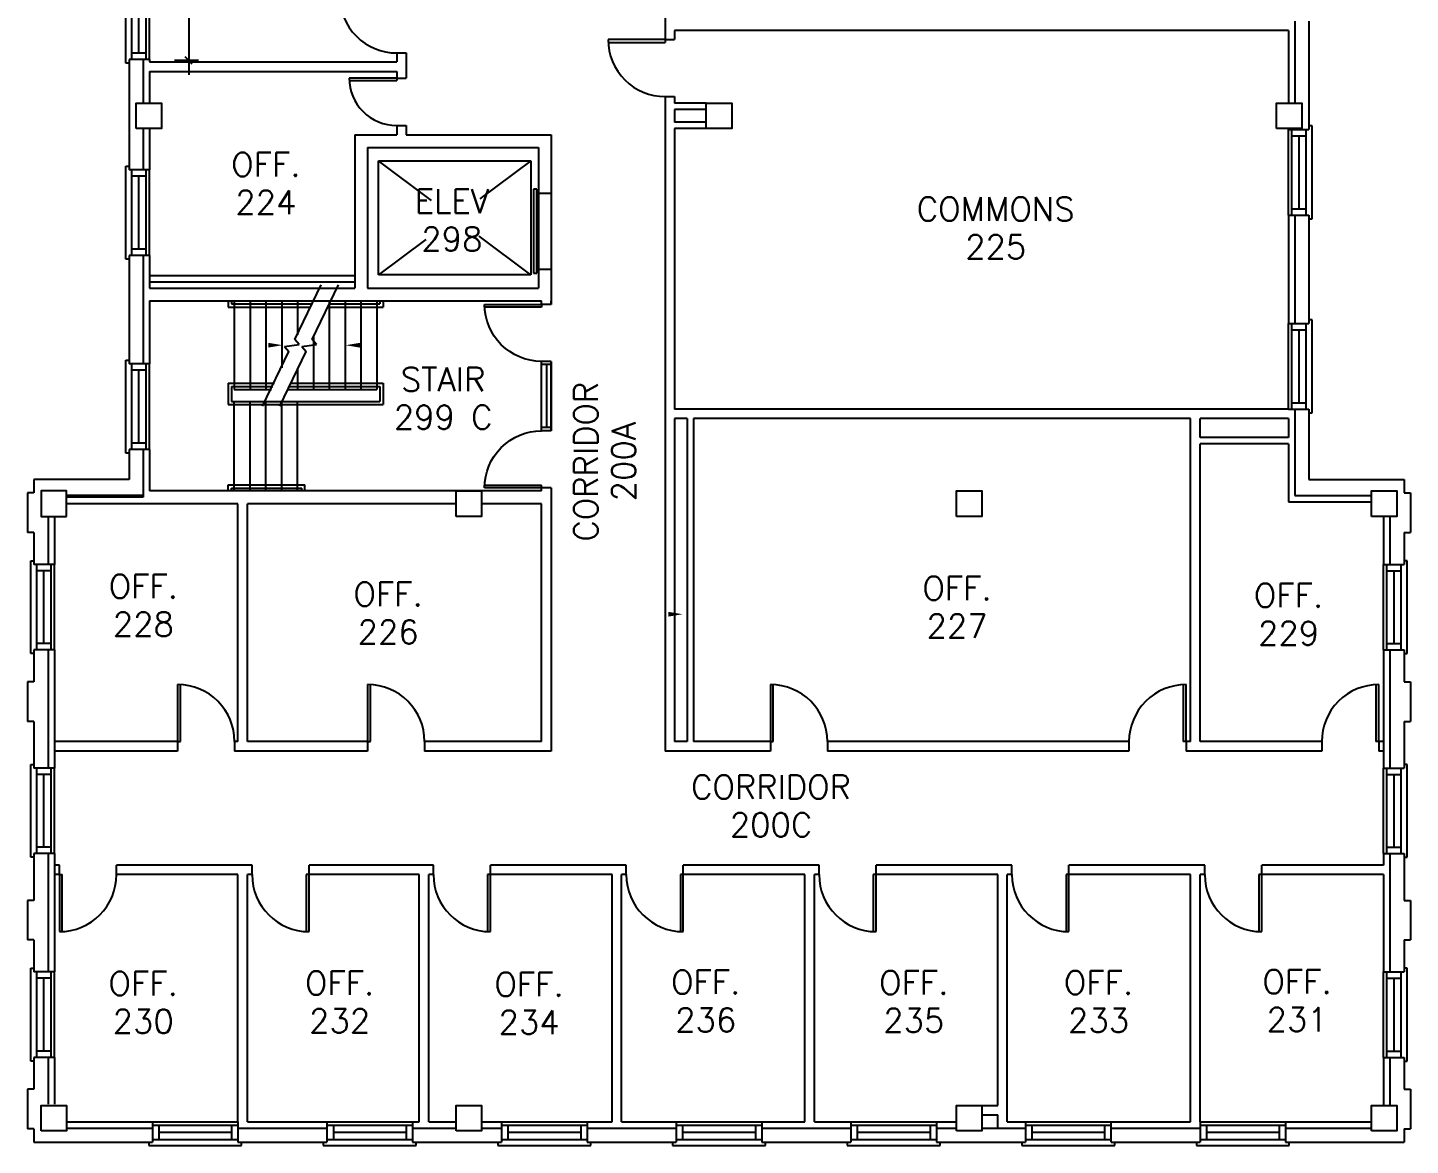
# Model space of a CAD drawing. Extents: x 481 to 2778, y 95 to 2621.
# Drawn here: x 1825 to 2698, y 95 to 801 of the extents above; entities that cross this region are included whole.
import ezdxf
from ezdxf.enums import TextEntityAlignment as Align

# ---------------------------------------------------------------- set-up
doc = ezdxf.new("R2010")
doc.units = 0
doc.header["$LTSCALE"] = 40
doc.header["$MEASUREMENT"] = 0
doc.layers.get('0').update_dxf_attribs({"linetype": 'CONTINUOUS'})
doc.layers.get('DEFPOINTS').update_dxf_attribs({"linetype": 'CONTINUOUS'})
for name, color, linetype in [('A-AREA-IDEN', 3, 'CONTINUOUS'), ('A-DOOR', 7, 'CONTINUOUS'), ('A-FLOR-ELTR', 7, 'CONTINUOUS'), ('A-FLOR-STRS', 7, 'CONTINUOUS'), ('A-GLAZ', 2, 'CONTINUOUS'), ('A-STRS-RAIL', 7, 'CONTINUOUS'), ('A-WALL', 2, 'CONTINUOUS'), ('NEW_BATH', 7, 'CONTINUOUS'), ('S-COLS', 3, 'CONTINUOUS')]:
    doc.layers.add(name, color=color, linetype=linetype)
doc.styles.add('SIMPLEX', font='simplex', dxfattribs={"height": 23})
doc.dimstyles.get("Standard").update_dxf_attribs({"dimtxt": 0.18, "dimasz": 0.18, "dimexe": 0.18, "dimexo": 0.0625, "dimgap": 0.09, "dimtad": 0, "dimtih": 1, "dimtoh": 1, "dimdec": 4, "dimzin": 0, "dimdsep": 46, "dimtxsty": 'Standard', "dimcen": 0.09, "dimadec": 0, "dimazin": 0, "dimtfac": 1, "dimtdec": 4, "dimtofl": 0, "dimtmove": 0, "dimatfit": 3, "dimfxl": 0, "dimtolj": 1, "dimtzin": 0, "dimarcsym": 0})

# ---------------------------------------------------------------- blocks, each defined once
blk = doc.blocks.new('Q')
at = {"layer": 'A-STRS-RAIL', "style": 'SIMPLEX'}
for tag, p in [('ROOM', (2.01, 4.02)), ('NUMBER', (2.01, -15.09))]:
    blk.add_attdef(tag, text='', height=12, dxfattribs=at).set_placement(p, align=Align.CENTER)
blk = doc.blocks.new('AD081', base_point=(976.415, 314.205))
for p, q in [((976.353, 314.849), (976.314, 314.205)), ((976.353, 314.849), (976.477, 313.561)), ((975.415, 314.205), (976.314, 314.205)), ((976.477, 313.561), (976.516, 314.205)), ((976.516, 314.205), (977.415, 314.205))]:
    blk.add_line(p, q)
blk = doc.blocks.new('WDO')
at = {"layer": 'A-GLAZ'}
for p, q in [((2696.34, 464.42), (2694.39, 464.42)), ((2696.34, 405.77), (2696.34, 464.42)), ((2681.39, 408.09), (2681.39, 462.09)), ((2683.62, 408.09), (2683.62, 462.09)), ((2683.62, 458.09), (2692.62, 458.09)), ((2688.12, 412.09), (2688.12, 458.09)), ((2692.62, 408.09), (2692.62, 462.09)), ((2683.62, 412.09), (2692.62, 412.09)), ((2694.39, 405.77), (2696.34, 405.77))]:
    blk.add_line(p, q, dxfattribs=at)
at = {"layer": 'A-WALL'}
for p, q in [((2681.39, 462.09), (2694.39, 462.09)), ((2681.39, 408.09), (2694.39, 408.09))]:
    blk.add_line(p, q, dxfattribs=at)
blk = doc.blocks.new('AD05A', base_point=(203.035, 424.492))
for p, q in [((203.035, 424.492), (203.084, 424.492)), ((203.035, 424.492), (203.035, 423.492)), ((203.084, 423.493), (203.084, 424.492))]:
    blk.add_line(p, q)
blk.add_arc((203.035, 424.492), 1, 270, 0)
blk = doc.blocks.new('AD03A', base_point=(6.133, 5.024))
for p, q in [((6.133, 6.024), (6.133, 5.024)), ((6.182, 5.024), (6.182, 6.022)), ((6.133, 5.024), (6.182, 5.024))]:
    blk.add_line(p, q)
blk.add_arc((6.133, 5.024), 1, 0, 90)
blk = doc.blocks.new('*D49')
at = {"layer": 'DEFPOINTS', "color": 0}
for p in [(1937.95, 898.39), (1927.08, 780.32), (1939.31, 780.32)]:
    blk.add_point(p, dxfattribs=at)
at = {"layer": 'NEW_BATH', "color": 0, "lineweight": -2}
for p, q in [((1929.33, 896.14), (1924.84, 900.63)), ((1927.08, 907.39), (1927.08, 771.32)), ((1931.95, 898.39), (1918.08, 898.39)), ((1933.31, 780.32), (1918.08, 780.32)), ((1929.33, 778.07), (1924.84, 782.56))]:
    blk.add_line(p, q, dxfattribs=at)
at = {"layer": 'NEW_BATH', "color": 0, "insert": (1913.94, 839.35), "char_height": 9, "attachment_point": 5, "rotation": 90}
blk.add_mtext('\\A1;118.1250', dxfattribs=at)

msp = doc.modelspace()

# ---------------------------------------------------------------- linework, layer by layer
at = {"layer": 'A-DOOR'}
for p, q in [((2144.78246, 699), (2144.78246, 646)), ((2146.78246, 699), (2144.78246, 699)), ((2146.78246, 646), (2146.78246, 699)), ((2144.78246, 646), (2146.78246, 646)), ((2155.89123, 590.31192), (2149.89123, 590.31192)), ((2155.89123, 588.31192), (2149.89123, 588.31192)), ((2152.89123, 588.31192), (2152.89123, 548.46574)), ((2155.89123, 548.46574), (2149.89123, 548.46574)), ((2155.89123, 546.46574), (2149.89123, 546.46574))]:
    msp.add_line(p, q, dxfattribs=at)
at = {"layer": 'A-DOOR', "color": 7}
for p, q in [((2149.89123, 546.46574), (2149.89123, 590.31192)), ((2155.89123, 546.46574), (2155.89123, 590.31192))]:
    msp.add_line(p, q, dxfattribs=at)
at = {"layer": 'A-FLOR-ELTR'}
for p, q in [((2047, 717), (2143, 717)), ((2047, 645), (2047, 717)), ((2080.3681, 691.97392), (2047, 717)), ((2143, 717), (2110.94978, 692.96234)), ((2143, 717), (2143, 645)), ((2076.7277, 667.29577), (2047, 645)), ((2143, 645), (2110.52224, 669.35832)), ((2143, 645), (2047, 645))]:
    msp.add_line(p, q, dxfattribs=at)
at = {"layer": 'A-FLOR-STRS'}
for p, q in [((1955.84069, 628.46574), (1955.84069, 572.46574)), ((1965.84069, 628.46574), (1965.84069, 572.46574)), ((1975.84069, 628.46574), (1975.84069, 572.46574)), ((1985.84069, 628.46574), (1985.84069, 586.21605)), ((1995.84069, 628.46574), (1995.84069, 607.18036)), ((2015.84069, 628.46574), (2015.84069, 572.46574)), ((2025.84069, 628.46574), (2025.84069, 572.46574)), ((2035.84069, 628.46574), (2035.84069, 572.46574)), ((2045.84069, 628.46574), (2045.84069, 572.46574)), ((2005.84069, 606.41027), (2005.84069, 572.46574)), ((1995.84069, 585.44596), (1995.84069, 572.46574)), ((1955.84069, 508.46574), (1955.84069, 564.46574)), ((1965.84069, 508.46574), (1965.84069, 564.46574)), ((1975.84069, 508.46574), (1975.84069, 564.46574)), ((1985.84069, 508.46574), (1985.84069, 564.46574)), ((1995.84069, 508.46574), (1995.84069, 564.46574))]:
    msp.add_line(p, q, dxfattribs=at)
for points in [[(1977.30324, 602.03024), (1977.30324, 599.03024), (1986.30324, 600.53024)], [(2035.15638, 599.03024), (2035.15638, 602.03024), (2026.15638, 600.53024)]]:
    msp.add_solid(points, dxfattribs=at)
at = {"layer": 'A-GLAZ'}
for p, q in [((1827.4404, 405.76825), (1827.4404, 464.41901)), ((1827.4404, 464.41901), (1829.39123, 464.41901)), ((2696.34206, 464.41901), (2694.39123, 464.41901)), ((2696.34206, 405.76825), (2696.34206, 464.41901)), ((1831.15995, 408.09074), (1831.15995, 462.09074)), ((1840.15995, 458.09074), (1831.15995, 458.09074)), ((1835.65995, 412.09074), (1835.65995, 458.09074)), ((1840.15995, 408.09074), (1840.15995, 462.09074)), ((1842.39123, 408.09074), (1842.39123, 462.09074)), ((2681.39123, 408.09074), (2681.39123, 462.09074)), ((2683.62251, 408.09074), (2683.62251, 462.09074)), ((2683.62251, 458.09074), (2692.62251, 458.09074)), ((2688.12251, 412.09074), (2688.12251, 458.09074)), ((2692.62251, 408.09074), (2692.62251, 462.09074)), ((1840.15995, 412.09074), (1831.15995, 412.09074)), ((2683.62251, 412.09074), (2692.62251, 412.09074)), ((1829.39123, 405.76825), (1827.4404, 405.76825)), ((2694.39123, 405.76825), (2696.34206, 405.76825))]:
    msp.add_line(p, q, dxfattribs=at)
at = {"layer": 'A-STRS-RAIL'}
for p, q in [((1952.07095, 628.46574), (1952.07095, 624.59649)), ((1952.07095, 624.59649), (2004.1482, 624.59649)), ((1954.07095, 628.46574), (1954.07095, 626.59649)), ((1954.07095, 626.59649), (2005.1022, 626.59649)), ((2005.84069, 628.46574), (2005.84069, 628.14467)), ((2014.51553, 624.59649), (2049.84362, 624.59649)), ((2015.46954, 626.59649), (2047.84362, 626.59649)), ((2047.84362, 628.46574), (2047.84362, 626.59649)), ((2049.84362, 628.46574), (2049.84362, 624.59649)), ((1952.07095, 576.46574), (1952.07095, 562.98357)), ((1952.07095, 576.46574), (1981.18978, 576.46574)), ((1991.55711, 576.46574), (2049.84362, 576.46574)), ((2049.84362, 576.46574), (2049.84362, 562.98357)), ((1954.07095, 574.46574), (1954.07095, 564.98357)), ((1954.07095, 574.46574), (1980.23578, 574.46574)), ((1955.84069, 572.46574), (1979.28178, 572.46574)), ((1989.64911, 572.46574), (2045.84069, 572.46574)), ((1990.60311, 574.46574), (2047.84362, 574.46574)), ((2047.84362, 574.46574), (2047.84362, 564.98357)), ((1952.07095, 562.98357), (2049.84362, 562.98357)), ((1954.07095, 564.98357), (2047.84362, 564.98357)), ((1952.07095, 512.33498), (2000.4573, 512.33498)), ((1952.07095, 508.46574), (1952.07095, 512.33498)), ((1954.07095, 510.33498), (1998.4573, 510.33498)), ((1954.07095, 508.46574), (1954.07095, 510.33498)), ((1998.4573, 508.46574), (1998.4573, 510.33498)), ((2000.4573, 508.46574), (2000.4573, 512.33498))]:
    msp.add_line(p, q, dxfattribs=at)
at = {"layer": 'A-WALL'}
for p, q in [((2227.89123, 815.46574), (2227.89123, 793.51493)), ((2625.39123, 805.21574), (2625.39123, 753.46574)), ((2634.39123, 805.21574), (2634.39123, 736.71574)), ((2621.39123, 799.21574), (2233.89123, 799.21574)), ((2233.89123, 799.21574), (2233.89123, 793.51493)), ((2621.39123, 799.21574), (2621.39123, 753.46574)), ((2227.89123, 793.51493), (2233.89123, 793.51493)), ((1889.39123, 781.04574), (1889.39123, 711.21574)), ((1898.39123, 781.04574), (1898.39123, 753.46574)), ((1902.39123, 781.04574), (1902.39123, 779.46574)), ((1902.39123, 779.46574), (2058.39123, 779.46574)), ((2058.39123, 785.06302), (2064.39123, 785.06302)), ((2058.39123, 785.06302), (2058.39123, 779.46574)), ((2064.39123, 785.06302), (2064.39123, 769.22523)), ((1902.39123, 773.46574), (2058.39123, 773.46574)), ((1902.39123, 773.46574), (1902.39123, 753.46574)), ((2058.39123, 773.46574), (2058.39123, 769.22523)), ((2058.39123, 769.22523), (2064.39123, 769.22523)), ((2227.89123, 757.51493), (2227.89123, 344.21574)), ((2227.89123, 757.51493), (2233.89123, 757.51493)), ((2233.89123, 757.51493), (2233.89123, 753.46574)), ((2253.89123, 753.46574), (2233.89123, 753.46574)), ((2253.89123, 749.46574), (2233.89123, 749.46574)), ((2233.89123, 749.46574), (2233.89123, 741.46574)), ((1898.39123, 737.46574), (1898.39123, 711.21574)), ((1902.39123, 737.46574), (1902.39123, 711.21574)), ((2031.89123, 733.46574), (2031.89123, 636.46574)), ((2031.89123, 733.46574), (2058.39123, 733.46574)), ((2058.39123, 739.22523), (2058.39123, 733.46574)), ((2058.39123, 739.22523), (2064.39123, 739.22523)), ((2064.39123, 739.22523), (2064.39123, 733.46574)), ((2064.39123, 733.46574), (2155.89123, 733.46574)), ((2155.89123, 733.46574), (2155.89123, 626.31192)), ((2253.89123, 741.46574), (2233.89123, 741.46574)), ((2233.89123, 737.46574), (2233.89123, 560.21574)), ((2253.89123, 737.46574), (2233.89123, 737.46574)), ((2621.39123, 737.46574), (2621.39123, 736.71574)), ((2625.39123, 737.46574), (2625.39123, 736.71574)), ((2039.89123, 725.46574), (2147.89123, 725.46574)), ((2039.89123, 725.46574), (2039.89123, 636.46574)), ((2147.89123, 725.46574), (2147.89123, 636.46574)), ((2147.89123, 696.46574), (2155.89123, 696.46574)), ((2621.39123, 682.71574), (2621.39123, 614.21574)), ((2625.39123, 682.71574), (2625.39123, 614.21574)), ((2634.39123, 682.71574), (2634.39123, 614.21574)), ((1889.39123, 657.21574), (1889.39123, 588.71574)), ((1898.39123, 657.21574), (1898.39123, 588.71574)), ((1902.39123, 657.21574), (1902.39123, 636.46574)), ((2147.89123, 648.46574), (2155.89123, 648.46574)), ((1902.39123, 644.46574), (2031.89123, 644.46574)), ((1902.39123, 640.46574), (2031.89123, 640.46574)), ((1902.39123, 636.46574), (2031.89123, 636.46574)), ((2039.89123, 636.46574), (2147.89123, 636.46574)), ((1902.39123, 628.46574), (2149.89123, 628.46574)), ((1902.39123, 628.46574), (1902.39123, 588.71574)), ((2149.89123, 626.31192), (2149.89123, 628.46574)), ((2155.89123, 626.31192), (2149.89123, 626.31192)), ((2155.89123, 626.31192), (2155.89123, 628.46574)), ((2155.89123, 590.31192), (2155.89123, 546.46574)), ((2621.39123, 560.21574), (2233.89123, 560.21574)), ((2625.39123, 560.21574), (2625.39123, 505.71574)), ((2634.39123, 560.21574), (2634.39123, 515.71574)), ((2233.89123, 554.21574), (2233.89123, 350.21574)), ((2241.89123, 554.21574), (2233.89123, 554.21574)), ((2241.89123, 554.21574), (2241.89123, 350.21574)), ((2245.89123, 554.21574), (2245.89123, 350.21574)), ((2559.64123, 554.21574), (2245.89123, 554.21574)), ((2559.64123, 350.21574), (2559.64123, 554.21574)), ((2621.39123, 554.21574), (2565.64123, 554.21574)), ((2565.64123, 542.21574), (2565.64123, 554.21574)), ((2621.39123, 554.21574), (2621.39123, 542.21574)), ((2621.39123, 542.21574), (2565.64123, 542.21574)), ((1889.39123, 534.71574), (1889.39123, 515.71574)), ((1898.39123, 534.71574), (1898.39123, 504.46574)), ((1902.39123, 534.71574), (1902.39123, 508.46574)), ((2565.64123, 350.21574), (2565.64123, 538.21574)), ((2621.39123, 538.21574), (2565.64123, 538.21574)), ((2621.39123, 538.21574), (2621.39123, 501.71574)), ((1829.39123, 515.71574), (1829.39123, 507.21574)), ((1889.39123, 515.71574), (1829.39123, 515.71574)), ((2634.39123, 515.71574), (2694.39123, 515.71574)), ((2694.39123, 515.71574), (2694.39123, 507.21574)), ((1825.39123, 507.21574), (1825.39123, 482.21574)), ((1829.39123, 507.21574), (1825.39123, 507.21574)), ((2149.89123, 508.46574), (1902.39123, 508.46574)), ((2149.89123, 508.46574), (2149.89123, 510.46574)), ((2155.89123, 510.46574), (2149.89123, 510.46574)), ((2155.89123, 510.46574), (2155.89123, 344.21574)), ((2694.39123, 507.21574), (2698.39123, 507.21574)), ((2698.39123, 507.21574), (2698.39123, 482.21574)), ((1898.39123, 505.71574), (1849.89123, 505.71574)), ((1898.39123, 504.46574), (1849.89123, 504.46574)), ((1958.14123, 500.46574), (1849.89123, 500.46574)), ((1958.14123, 350.21574), (1958.14123, 500.46574)), ((2095.89123, 500.46574), (1964.14123, 500.46574)), ((1964.14123, 350.21574), (1964.14123, 500.46574)), ((2149.89123, 500.46574), (2111.89123, 500.46574)), ((2149.89123, 350.21574), (2149.89123, 500.46574)), ((2621.39123, 501.71574), (2673.89123, 501.71574)), ((2625.39123, 505.71574), (2673.89123, 505.71574)), ((1838.39123, 491.71574), (1838.39123, 462.09074)), ((1842.39123, 491.71574), (1842.39123, 462.09074)), ((2681.39123, 491.71574), (2681.39123, 462.09074)), ((2685.39123, 491.71574), (2685.39123, 462.09074)), ((1829.39123, 482.21574), (1825.39123, 482.21574)), ((1829.39123, 482.21574), (1829.39123, 462.09074)), ((2694.39123, 482.21574), (2694.39123, 462.09074)), ((2694.39123, 482.21574), (2698.39123, 482.21574)), ((1842.39123, 462.09074), (1829.39123, 462.09074)), ((2681.39123, 462.09074), (2694.39123, 462.09074)), ((1829.39123, 408.09074), (1829.39123, 387.96574)), ((1842.39123, 408.09074), (1829.39123, 408.09074)), ((1838.39123, 408.09074), (1838.39123, 333.46284)), ((1842.39123, 408.09074), (1842.39123, 333.46284)), ((2681.39123, 408.09074), (2681.39123, 333.46284)), ((2681.39123, 408.09074), (2694.39123, 408.09074)), ((2685.39123, 408.09074), (2685.39123, 333.46284)), ((2694.39123, 408.09074), (2694.39123, 387.96574)), ((1829.39123, 387.96574), (1825.39123, 387.96574)), ((1825.39123, 387.96574), (1825.39123, 362.96574)), ((2694.39123, 387.96574), (2698.39123, 387.96574)), ((2698.39123, 387.96574), (2698.39123, 362.96574)), ((1829.39123, 362.96574), (1825.39123, 362.96574)), ((1829.39123, 362.96574), (1829.39123, 333.46284)), ((2694.39123, 362.96574), (2694.39123, 333.46284)), ((2694.39123, 362.96574), (2698.39123, 362.96574)), ((1920.02637, 350.21574), (1842.39123, 350.21574)), ((1920.02637, 350.21574), (1920.02637, 344.21574)), ((1956.02637, 350.21574), (1956.02637, 344.21574)), ((1958.14123, 350.21574), (1956.02637, 350.21574)), ((2040.02637, 350.21574), (1964.14123, 350.21574)), ((2040.02637, 350.21574), (2040.02637, 344.21574)), ((2149.89123, 350.21574), (2076.02637, 350.21574)), ((2076.02637, 350.21574), (2076.02637, 344.21574)), ((2241.89123, 350.21574), (2233.89123, 350.21574)), ((2294.36111, 350.21574), (2245.89123, 350.21574)), ((2294.36111, 350.21574), (2294.36111, 344.21574)), ((2520.75334, 350.21574), (2330.36111, 350.21574)), ((2330.36111, 350.21574), (2330.36111, 344.21574)), ((2520.75334, 350.21574), (2520.75334, 344.21574)), ((2559.64123, 350.21574), (2556.75334, 350.21574)), ((2556.75334, 350.21574), (2556.75334, 344.21574)), ((2642.44607, 350.21574), (2565.64123, 350.21574)), ((2642.44607, 350.21574), (2642.44607, 344.21574)), ((2681.39123, 350.21574), (2678.44607, 350.21574)), ((2678.44607, 350.21574), (2678.44607, 344.21574)), ((1920.02637, 344.21574), (1842.39123, 344.21574)), ((2040.02637, 344.21574), (1956.02637, 344.21574)), ((2155.89123, 344.21574), (2076.02637, 344.21574)), ((2294.36111, 344.21574), (2227.89123, 344.21574)), ((2520.75334, 344.21574), (2330.36111, 344.21574)), ((2642.44607, 344.21574), (2556.75334, 344.21574)), ((2681.39123, 344.21574), (2678.44607, 344.21574)), ((1829.39123, 279.46284), (1829.39123, 249.96574)), ((1838.39123, 279.46284), (1838.39123, 204.84074)), ((1842.39123, 279.46284), (1842.39123, 204.84074)), ((2681.39123, 279.46284), (2681.39123, 272.21574)), ((2685.39123, 279.46284), (2685.39123, 204.84074)), ((2694.39123, 279.46284), (2694.39123, 249.96574)), ((1845.48031, 272.21574), (1842.39123, 272.21574)), ((1845.48031, 266.21574), (1845.48031, 272.21574)), ((1967.08845, 272.21574), (1881.48031, 272.21574)), ((1881.48031, 266.21574), (1881.48031, 272.21574)), ((1967.08845, 266.21574), (1967.08845, 272.21574)), ((2081.58845, 272.21574), (2003.08845, 272.21574)), ((2003.08845, 266.21574), (2003.08845, 272.21574)), ((2081.58845, 266.21574), (2081.58845, 272.21574)), ((2203.33845, 272.21574), (2117.58845, 272.21574)), ((2117.58845, 266.21574), (2117.58845, 272.21574)), ((2203.33845, 266.21574), (2203.33845, 272.21574)), ((2325.08845, 272.21574), (2239.33845, 272.21574)), ((2239.33845, 266.21574), (2239.33845, 272.21574)), ((2325.08845, 266.21574), (2325.08845, 272.21574)), ((2446.83845, 272.21574), (2361.08845, 272.21574)), ((2361.08845, 266.21574), (2361.08845, 272.21574)), ((2446.83845, 266.21574), (2446.83845, 272.21574)), ((2568.58845, 272.21574), (2482.83845, 272.21574)), ((2482.83845, 266.21574), (2482.83845, 272.21574)), ((2568.58845, 266.21574), (2568.58845, 272.21574)), ((2681.39123, 272.21574), (2604.58845, 272.21574)), ((2604.58845, 266.21574), (2604.58845, 272.21574)), ((1845.48031, 266.21574), (1842.39123, 266.21574)), ((1958.14123, 266.21574), (1881.48031, 266.21574)), ((1958.14123, 110.21574), (1958.14123, 266.21574)), ((1964.14123, 110.21574), (1964.14123, 266.21574)), ((1967.08845, 266.21574), (1964.14123, 266.21574)), ((2072.64123, 266.21574), (2003.08845, 266.21574)), ((2072.64123, 110.21574), (2072.64123, 266.21574)), ((2078.64123, 110.21574), (2078.64123, 266.21574)), ((2081.58845, 266.21574), (2078.64123, 266.21574)), ((2194.39123, 266.21574), (2117.58845, 266.21574)), ((2194.39123, 110.21574), (2194.39123, 266.21574)), ((2200.39123, 110.21574), (2200.39123, 266.21574)), ((2203.33845, 266.21574), (2200.39123, 266.21574)), ((2316.14123, 266.21574), (2239.33845, 266.21574)), ((2316.14123, 110.21574), (2316.14123, 266.21574)), ((2322.14123, 110.21574), (2322.14123, 266.21574)), ((2325.08845, 266.21574), (2322.14123, 266.21574)), ((2437.89123, 266.21574), (2361.08845, 266.21574)), ((2437.89123, 120.46574), (2437.89123, 266.21574)), ((2443.89123, 110.21574), (2443.89123, 266.21574)), ((2446.83845, 266.21574), (2443.89123, 266.21574)), ((2559.64123, 266.21574), (2482.83845, 266.21574)), ((2559.64123, 110.21574), (2559.64123, 266.21574)), ((2565.64123, 110.21574), (2565.64123, 266.21574)), ((2568.58845, 266.21574), (2565.64123, 266.21574)), ((2681.39123, 266.21574), (2604.58845, 266.21574)), ((2681.39123, 266.21574), (2681.39123, 204.84074)), ((1825.39123, 249.96574), (1825.39123, 224.96574)), ((1829.39123, 249.96574), (1825.39123, 249.96574)), ((2694.39123, 249.96574), (2698.39123, 249.96574)), ((2698.39123, 249.96574), (2698.39123, 224.96574)), ((1829.39123, 224.96574), (1825.39123, 224.96574)), ((1829.39123, 224.96574), (1829.39123, 204.84074)), ((2694.39123, 224.96574), (2694.39123, 204.84074)), ((2694.39123, 224.96574), (2698.39123, 224.96574)), ((1829.39123, 150.84074), (1829.39123, 130.71574)), ((1838.39123, 150.84074), (1838.39123, 121.21574)), ((1842.39123, 150.84074), (1842.39123, 121.21574)), ((2681.39123, 150.84074), (2681.39123, 120.46574)), ((2685.39123, 150.84074), (2685.39123, 120.46574)), ((2694.39123, 150.84074), (2694.39123, 130.71574)), ((1825.39123, 130.71574), (1825.39123, 105.71574)), ((1829.39123, 130.71574), (1825.39123, 130.71574)), ((2694.39123, 130.71574), (2698.39123, 130.71574)), ((2698.39123, 130.71574), (2698.39123, 105.71574)), ((2427.89123, 120.46574), (2437.89123, 120.46574)), ((2427.89123, 114.46574), (2437.89123, 114.46574)), ((2437.89123, 106.21574), (2437.89123, 114.46574)), ((1829.39123, 105.71574), (1825.39123, 105.71574)), ((1829.39123, 105.71574), (1829.39123, 97.21574)), ((1849.89123, 110.21574), (1904.14123, 110.21574)), ((1849.89123, 106.21574), (1904.14123, 106.21574)), ((1958.14123, 106.21574), (2014.39123, 106.21574)), ((1964.14123, 110.21574), (2014.39123, 110.21574)), ((2068.39123, 110.21574), (2072.64123, 110.21574)), ((2068.39123, 106.21574), (2095.89123, 106.21574)), ((2078.64123, 110.21574), (2095.89123, 110.21574)), ((2111.89123, 110.21574), (2124.64123, 110.21574)), ((2111.89123, 106.21574), (2124.64123, 106.21574)), ((2178.64123, 110.21574), (2194.39123, 110.21574)), ((2178.64123, 106.21574), (2234.89123, 106.21574)), ((2200.39123, 110.21574), (2234.89123, 110.21574)), ((2288.89123, 110.21574), (2316.14123, 110.21574)), ((2288.89123, 106.21574), (2345.14123, 106.21574)), ((2322.14123, 110.21574), (2345.14123, 110.21574)), ((2399.14123, 110.21574), (2411.89123, 110.21574)), ((2399.14123, 106.21574), (2411.89123, 106.21574)), ((2427.89123, 106.21574), (2455.39123, 106.21574)), ((2443.89123, 110.21574), (2455.39123, 110.21574)), ((2509.39123, 110.21574), (2559.64123, 110.21574)), ((2509.39123, 106.21574), (2565.64123, 106.21574)), ((2619.64123, 110.21574), (2673.89123, 110.21574)), ((2619.64123, 106.21574), (2673.89123, 106.21574)), ((2694.39123, 105.71574), (2694.39123, 97.21574)), ((2694.39123, 105.71574), (2698.39123, 105.71574)), ((1829.39123, 97.21574), (1904.14123, 97.21574)), ((1958.14123, 97.21574), (2014.39123, 97.21574)), ((2068.39123, 97.21574), (2124.64123, 97.21574)), ((2178.64123, 97.21574), (2234.89123, 97.21574)), ((2288.89123, 97.21574), (2345.14123, 97.21574)), ((2399.14123, 97.21574), (2455.39123, 97.21574)), ((2509.39123, 97.21574), (2565.64123, 97.21574)), ((2619.64123, 97.21574), (2694.39123, 97.21574))]:
    msp.add_line(p, q, dxfattribs=at)
msp.add_solid([(2229.94525, 432.15039), (2229.94525, 429.15039), (2238.94525, 430.65039)], dxfattribs=at)
at = {"layer": 'S-COLS'}
for points in [[(1893.89123, 737.46574), (1893.89123, 753.46574), (1909.89123, 753.46574), (1909.89123, 737.46574), (1893.89123, 737.46574)], [(2253.89123, 737.46574), (2253.89123, 753.46574), (2269.89123, 753.46574), (2269.89123, 737.46574), (2253.89123, 737.46574)], [(2613.89123, 737.46574), (2613.89123, 753.46574), (2629.89123, 753.46574), (2629.89123, 737.46574), (2613.89123, 737.46574)], [(1849.89123, 492.46574), (1849.89123, 508.46574), (1833.89123, 508.46574), (1833.89123, 492.46574), (1849.89123, 492.46574)], [(2095.89123, 492.46574), (2095.89123, 508.46574), (2111.89123, 508.46574), (2111.89123, 492.46574), (2095.89123, 492.46574)], [(2411.89123, 492.46574), (2411.89123, 508.46574), (2427.89123, 508.46574), (2427.89123, 492.46574), (2411.89123, 492.46574)], [(2673.89123, 492.46574), (2673.89123, 508.46574), (2689.89123, 508.46574), (2689.89123, 492.46574), (2673.89123, 492.46574)], [(1833.89123, 104.46574), (1833.89123, 120.46574), (1849.89123, 120.46574), (1849.89123, 104.46574), (1833.89123, 104.46574)], [(2095.89123, 104.46574), (2095.89123, 120.46574), (2111.89123, 120.46574), (2111.89123, 104.46574), (2095.89123, 104.46574)], [(2411.89123, 104.46574), (2411.89123, 120.46574), (2427.89123, 120.46574), (2427.89123, 104.46574), (2411.89123, 104.46574)], [(2673.89123, 104.46574), (2673.89123, 120.46574), (2689.89123, 120.46574), (2689.89123, 104.46574), (2673.89123, 104.46574)]]:
    msp.add_lwpolyline(points, dxfattribs=at)

# ---------------------------------------------------------------- block references
at = {"layer": 'A-AREA-IDEN', "xscale": 1.25, "yscale": 1.25, "zscale": 1.25}
for p, values in [((1973.29967, 702.12531), {'ROOM': 'OFF.', 'NUMBER': '224'}), ((2090.72271, 678.95956), {'ROOM': 'ELEV', 'NUMBER': '298'}), ((2434.10368, 673.99165), {'ROOM': 'COMMONS', 'NUMBER': '225'}), ((2085.23308, 566.44002), {'ROOM': 'STAIR', 'NUMBER': '299 C'}), ((1895.8995, 435.72389), {'ROOM': 'OFF.', 'NUMBER': '228'}), ((2409.72095, 434.5521), {'ROOM': 'OFF.', 'NUMBER': '227'}), ((2050.48633, 430.81668), {'ROOM': 'OFF.', 'NUMBER': '226'}), ((2618.98619, 430.01021), {'ROOM': 'OFF.', 'NUMBER': '229'}), ((2292.26825, 309.03538), {'ROOM': 'CORRIDOR', 'NUMBER': '200C'}), ((1895.82353, 184.9467), {'ROOM': 'OFF.', 'NUMBER': '230'}), ((2019.82518, 185.23618), {'ROOM': 'OFF.', 'NUMBER': '232'}), ((2139.49888, 184.36775), {'ROOM': 'OFF.', 'NUMBER': '234'}), ((2251.01968, 185.81513), {'ROOM': 'OFF.', 'NUMBER': '236'}), ((2382.38174, 185.52565), {'ROOM': 'OFF.', 'NUMBER': '235'}), ((2499.02299, 185.52565), {'ROOM': 'OFF.', 'NUMBER': '233'}), ((2624.39613, 186.10461), {'ROOM': 'OFF.', 'NUMBER': '231'})]:
    msp.add_blockref('Q', p, dxfattribs=at).add_auto_attribs(values)
at = {"layer": 'A-AREA-IDEN', "xscale": 1.25, "yscale": 1.25, "zscale": 1.25, "rotation": 90}
msp.add_blockref('Q', (2190.35594, 524.48816), dxfattribs=at).add_auto_attribs({'ROOM': 'CORRIDOR', 'NUMBER': '200A'})
at = {"layer": 'A-DOOR', "zscale": 0.01}
for name, p, xscale, yscale, rotation in [('AD05A', (2058.39123, 821.06302), 36, 36, 270), ('AD05A', (2227.89123, 793.51493), 36, 36, 270), ('AD05A', (2058.39123, 769.22523), 30, 30, 269.9999999999991), ('AD03A', (2149.89123, 626.31192), -36, 36, 90), ('AD05A', (2149.89123, 510.46574), -36, 36, 270), ('AD05A', (2556.75334, 350.21574), 36, 36, 180), ('AD05A', (2678.44607, 350.21574), 36, 36, 180), ('AD03A', (2003.08845, 266.21574), 36, 36, 180), ('AD03A', (2117.58845, 266.21574), 36, 36, 180), ('AD03A', (2239.33845, 266.21574), 36, 36, 180), ('AD03A', (2361.08845, 266.21574), 36, 36, 180), ('AD03A', (2482.83845, 266.21574), 36, 36, 180), ('AD03A', (2604.58845, 266.21574), 36, 36, 180)]:
    msp.add_blockref(name, p, dxfattribs=dict(at, xscale=xscale, yscale=yscale, rotation=rotation))
at = {"layer": 'A-DOOR', "xscale": 36, "yscale": 36, "zscale": 0.01}
for name, p in [('AD03A', (1920.02637, 350.21574)), ('AD03A', (2040.02637, 350.21574)), ('AD03A', (2294.36111, 350.21574)), ('AD05A', (1845.48031, 266.21574))]:
    msp.add_blockref(name, p, dxfattribs=at)
at = {"layer": 'A-FLOR-STRS', "xscale": 42.59253095904182, "yscale": 5.975410580585276, "zscale": 42.59253095904182, "rotation": 64.18293188914537}
for p in [(1992.20329, 600.33104), (2003.18773, 600.33104)]:
    msp.add_blockref('AD081', p, dxfattribs=at)
at = {"layer": 'A-GLAZ', "xscale": -1}
for p in [(4583.78246, 372.955), (4583.78246, 249.125), (4583.78246, 126.625), (4523.78246, -128.62789), (4523.78246, -257.25)]:
    msp.add_blockref('WDO', p, dxfattribs=at)
at = {"layer": 'A-GLAZ'}
for p in [(-60, 274.625), (-60, 152.125), (0, -128.62789), (0, -257.25)]:
    msp.add_blockref('WDO', p, dxfattribs=at)
at = {"layer": 'A-GLAZ', "rotation": 270}
for p in [(1496.05049, 2791.60697), (1606.30049, 2791.60697), (1716.55049, 2791.60697), (1826.80049, 2791.60697), (1937.05049, 2791.60697), (2047.30049, 2791.60697), (2157.55049, 2791.60697)]:
    msp.add_blockref('WDO', p, dxfattribs=at)

# ---------------------------------------------------------------- dimensions: what is measured, and where the dimension line sits
at = {"layer": 'NEW_BATH'}
dim = msp.add_linear_dim(base=(1927.08165, 780.31709), p1=(1937.94902, 898.38666), p2=(1939.30744, 780.31709), angle=90, dimstyle='Standard', override={"dimscale": 96, "dimtxt": 0.09375, "dimasz": 0.09375, "dimexe": 0.09375, "dimtad": 1, "dimtih": 0, "dimtoh": 0, "dimrnd": 0.125, "dimzin": 1, "dimtsz": 0.0234, "dimdle": 0.09375}, dxfattribs=at)
dim.commit()
dim.dimension.update_dxf_attribs({"geometry": '*D49', "text_midpoint": (1913.94165, 839.35187)})

doc.saveas('drawing.dxf')
